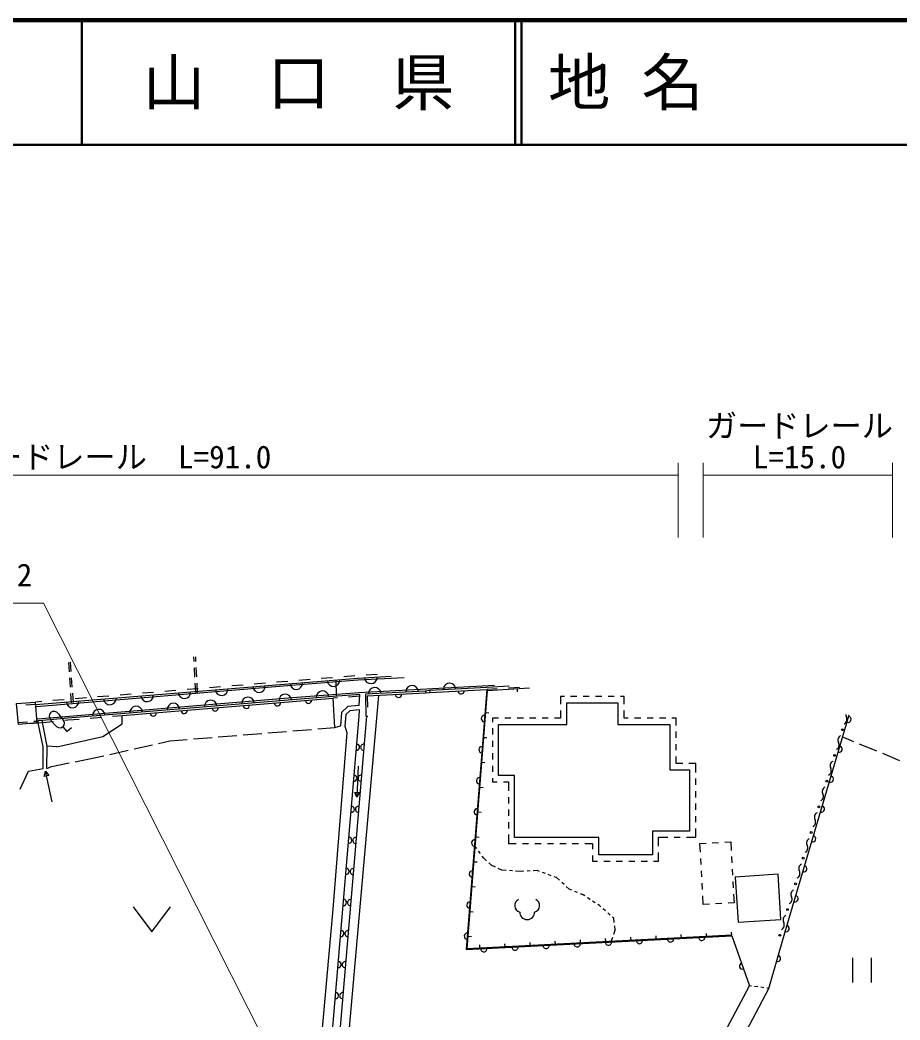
# Model space of a CAD drawing. Units: millimetres, scale not verified. Extents: x 40000 to 680000, y 20000 to 380000.
# Drawn here: x 328033 to 398613, y 299787 to 380000 of the extents above; entities that cross this region are included whole.
import ezdxf
from ezdxf.enums import TextEntityAlignment as Align

# ---------------------------------------------------------------- set-up
doc = ezdxf.new("R2010")
doc.units = ezdxf.units.MM
doc.header["$LTSCALE"] = 1000
for name, color, linetype, lineweight in [('M-BGD', 7, 'Continuous', 25), ('M-BGD-EXST', 7, 'Continuous', 25), ('M-STR-HTXT', 7, 'Continuous', 13), ('M-TTL', 2, 'Continuous', 140), ('M-TTL-LINE', 7, 'Continuous', 50)]:
    doc.layers.add(name, color=color, linetype=linetype, lineweight=lineweight)
doc.layers.add('M-TTL-TXT', color=7, linetype='Continuous')
doc.styles.add('ＭＳ ゴシック', font='')
doc.styles.get('ＭＳ ゴシック').set_extended_font_data('MS Gothic')

msp = doc.modelspace()

# ---------------------------------------------------------------- linework, layer by layer
at = {"layer": 'M-BGD'}
for p, q in [((341998, 328545), (341978, 328930)), ((342148, 328553), (342128, 328918)), ((331990, 327726), (331937, 328474)), ((332139, 327736), (332087, 328484)), ((342064, 327297), (342025, 328046)), ((342214, 327305), (342174, 328054)), ((354891, 327391), (353994, 327317)), ((356688, 327495), (355789, 327446)), ((332078, 326479), (332025, 327227)), ((332227, 326489), (332175, 327238)), ((342130, 326049), (342091, 326797)), ((342280, 326056), (342241, 326805)), ((344127, 326508), (343230, 326434)), ((345921, 326655), (345024, 326581)), ((347715, 326802), (346818, 326729)), ((349509, 326949), (348612, 326876)), ((351303, 327096), (350406, 327023)), ((353097, 327243), (352200, 327170)), ((353370, 327081), (353401, 325762)), ((367255, 326559), (365476, 326459)), ((332166, 325232), (332113, 325980)), ((332315, 325243), (332262, 325991)), ((335157, 325772), (334260, 325699)), ((336951, 325919), (336054, 325846)), ((338745, 326066), (337848, 325993)), ((340539, 326214), (339642, 326140)), ((342333, 326361), (341436, 326287)), ((354034, 294226), (356811, 325825)), ((355281, 325750), (354384, 325686)), ((355238, 325015), (355290, 325901)), ((355736, 325919), (355775, 324153)), ((355889, 325777), (355909, 324877)), ((360543, 326171), (360555, 326021)), ((360887, 326208), (360899, 326059)), ((365465, 326304), (363829, 305429)), ((363905, 305502), (365530, 326228)), ((366301, 326355), (365485, 326309)), ((365530, 326228), (368895, 326421)), ((368098, 326456), (367200, 326406)), ((367905, 326364), (367920, 326114)), ((371694, 325739), (371396, 325739)), ((371396, 325739), (371396, 325114)), ((372694, 325739), (372194, 325739)), ((373694, 325739), (373194, 325739)), ((374694, 325739), (374194, 325739)), ((375694, 325739), (375194, 325739)), ((376492, 325739), (376194, 325739)), ((376492, 325115), (376492, 325739)), ((327743, 325187), (329240, 325287)), ((329259, 325089), (328510, 325038)), ((329775, 325331), (329292, 325291)), ((331569, 325478), (330672, 325404)), ((333363, 325625), (332466, 325552)), ((336220, 324208), (353153, 325599)), ((353486, 325623), (353152, 325599)), ((353294, 323244), (353153, 325599)), ((371897, 323490), (371896, 325239)), ((371896, 325239), (375992, 325239)), ((375992, 325239), (375992, 323490)), ((330395, 324327), (330379, 324140)), ((330379, 324140), (330414, 323995)), ((330476, 324439), (330395, 324327)), ((330527, 324482), (330476, 324439)), ((330650, 324542), (330527, 324482)), ((330838, 324526), (330650, 324542)), ((330975, 324467), (330838, 324526)), ((331172, 324284), (330975, 324467)), ((331408, 324003), (331172, 324284)), ((333670, 323999), (334567, 324073)), ((335464, 324146), (336220, 324208)), ((352744, 294716), (355234, 324165)), ((355815, 324154), (353322, 294667)), ((355234, 324165), (355272, 324666)), ((355775, 324153), (355925, 324156)), ((365390, 324455), (365640, 324435)), ((371396, 324614), (371396, 323990)), ((376492, 323991), (376492, 324615)), ((389386, 306785), (394544, 324260)), ((327886, 323662), (328634, 323715)), ((329133, 323750), (329382, 323768)), ((329477, 323775), (329382, 323768)), ((329487, 323625), (329477, 323775)), ((329837, 323650), (329826, 323800)), ((329837, 323650), (330733, 323739)), ((330414, 323995), (330560, 323769)), ((330560, 323769), (330796, 323488)), ((330796, 323488), (330993, 323306)), ((330993, 323306), (331130, 323247)), ((331318, 323230), (331441, 323291)), ((331554, 323778), (331408, 324003)), ((331441, 323291), (331492, 323334)), ((331467, 323312), (331788, 322929)), ((331492, 323334), (331573, 323445)), ((331589, 323633), (331554, 323778)), ((331573, 323445), (331589, 323633)), ((331628, 323827), (331877, 323852)), ((331877, 323852), (332774, 323925)), ((353294, 323244), (353729, 323390)), ((366407, 323990), (365918, 323990)), ((365918, 323990), (365918, 323688)), ((366419, 319387), (366418, 323490)), ((366418, 323490), (371897, 323490)), ((367407, 323990), (366907, 323990)), ((368407, 323990), (367907, 323990)), ((369407, 323990), (368907, 323990)), ((370407, 323990), (369907, 323990)), ((371396, 323990), (370907, 323990)), ((375992, 323490), (380152, 323491)), ((376822, 323991), (376492, 323991)), ((377822, 323991), (377322, 323991)), ((378822, 323991), (378322, 323991)), ((379822, 323991), (379322, 323991)), ((380152, 323491), (380152, 319853)), ((380652, 323991), (380322, 323991)), ((380652, 323422), (380652, 323991)), ((331130, 323247), (331318, 323230)), ((331788, 322929), (332171, 323251)), ((343935, 322492), (345430, 322612)), ((345928, 322652), (347423, 322772)), ((347922, 322812), (349417, 322932)), ((349915, 322972), (351410, 323092)), ((351909, 323132), (353294, 323244)), ((365234, 322460), (365483, 322440)), ((365918, 323188), (365918, 322688)), ((380652, 322422), (380652, 322922)), ((394916, 322109), (393966, 322502)), ((330978, 321709), (330200, 321740)), ((337200, 321535), (338663, 321865)), ((339151, 321976), (340057, 322181)), ((340057, 322181), (341443, 322292)), ((341941, 322332), (343436, 322452)), ((365918, 322188), (365918, 321688)), ((380652, 321422), (380652, 321922)), ((396764, 321345), (395378, 321918)), ((333855, 320779), (334762, 320984)), ((335249, 321094), (336713, 321424)), ((365918, 321188), (365918, 320688)), ((380652, 320353), (380652, 320922)), ((398612, 320580), (397226, 321154)), ((330198, 319956), (330564, 320133)), ((330564, 320133), (331964, 320408)), ((332455, 320504), (333855, 320779)), ((355156, 320160), (355059, 317662)), ((365078, 320465), (365327, 320445)), ((365919, 320188), (365919, 319688)), ((381189, 320353), (380652, 320353)), ((382227, 320353), (381689, 320353)), ((382227, 319647), (382227, 320353)), ((328055, 318291), (328716, 319759)), ((328716, 319759), (329898, 319956)), ((329969, 319331), (330074, 319737)), ((330336, 319410), (329969, 319331)), ((330600, 317293), (330074, 319737)), ((330074, 319737), (330336, 319410)), ((367703, 319387), (366419, 319387)), ((367703, 314436), (367703, 319387)), ((380152, 319853), (381727, 319853)), ((381727, 319853), (381727, 314940)), ((364921, 318470), (365171, 318450)), ((365919, 319188), (365919, 318886)), ((365919, 318886), (366311, 318887)), ((366811, 318887), (367203, 318887)), ((367203, 318887), (367203, 318161)), ((382227, 318647), (382227, 319147)), ((355059, 317662), (354886, 318044)), ((354886, 318044), (355261, 318029)), ((355261, 318029), (355059, 317662)), ((367203, 317661), (367203, 317161)), ((382227, 317647), (382227, 318147)), ((382227, 316647), (382227, 317147)), ((364765, 316475), (365014, 316455)), ((367203, 316661), (367203, 316161)), ((382227, 315647), (382227, 316147)), ((367203, 315661), (367203, 315161)), ((364609, 314480), (364858, 314460)), ((367203, 314661), (367203, 313936)), ((374456, 314436), (367703, 314436)), ((374456, 313032), (374456, 314436)), ((381727, 314940), (378754, 314940)), ((378754, 314940), (378754, 313032)), ((379254, 313736), (379254, 314440)), ((379254, 314440), (379990, 314440)), ((380490, 314440), (380990, 314440)), ((381490, 314440), (382227, 314440)), ((382227, 314440), (382227, 315147)), ((364674, 313541), (364549, 313715)), ((367203, 313936), (367830, 313936)), ((368330, 313936), (368830, 313936)), ((369330, 313936), (369830, 313936)), ((370330, 313936), (370830, 313936)), ((371330, 313936), (371830, 313936)), ((372330, 313936), (372830, 313936)), ((373330, 313936), (373956, 313936)), ((373956, 313936), (373956, 313484)), ((382567, 313955), (383056, 313982)), ((382605, 313255), (382567, 313955)), ((383555, 314009), (384054, 314036)), ((384554, 314063), (385043, 314089)), ((385043, 314089), (385081, 313389)), ((364965, 313134), (364819, 313337)), ((365235, 312756), (365110, 312931)), ((373956, 312984), (373956, 312532)), ((378754, 313032), (374456, 313032)), ((379254, 312532), (379254, 313236)), ((385108, 312890), (385135, 312390)), ((364452, 312485), (364701, 312465)), ((365457, 312552), (365235, 312756)), ((365863, 312178), (365641, 312383)), ((366159, 312048), (365863, 312178)), ((373956, 312532), (374355, 312532)), ((374855, 312532), (375355, 312532)), ((375855, 312532), (376355, 312532)), ((376855, 312532), (377355, 312532)), ((377855, 312532), (378355, 312532)), ((378855, 312532), (379254, 312532)), ((382659, 312256), (382632, 312755)), ((366684, 311818), (366388, 311948)), ((367037, 311789), (366684, 311818)), ((367536, 311747), (367287, 311768)), ((368138, 311697), (367785, 311727)), ((368451, 311716), (368138, 311697)), ((368950, 311745), (368700, 311730)), ((369512, 311778), (369199, 311760)), ((369702, 311708), (369512, 311778)), ((370172, 311536), (369937, 311622)), ((370641, 311363), (370406, 311449)), ((371066, 311207), (370876, 311277)), ((382713, 311258), (382686, 311757)), ((385162, 311891), (385189, 311392)), ((388833, 311472), (385396, 311249)), ((385396, 311249), (385630, 307625)), ((389068, 307848), (388833, 311472)), ((364296, 310490), (364545, 310470)), ((371297, 310995), (371066, 311207)), ((371665, 310657), (371481, 310826)), ((372080, 310275), (371849, 310487)), ((382767, 310259), (382740, 310758)), ((385216, 310893), (385243, 310393)), ((372293, 310190), (372080, 310275)), ((372756, 310003), (372524, 310096)), ((373200, 309823), (372988, 309909)), ((373333, 309736), (373200, 309823)), ((382832, 309059), (382794, 309760)), ((385270, 309894), (385308, 309193)), ((373750, 309461), (373542, 309598)), ((374168, 309185), (373959, 309323)), ((374509, 308960), (374376, 309048)), ((374613, 308869), (374509, 308960)), ((383321, 309086), (382832, 309059)), ((384320, 309140), (383821, 309113)), ((385308, 309193), (384819, 309167)), ((364139, 308495), (364389, 308475)), ((374988, 308538), (374800, 308704)), ((375363, 308208), (375176, 308373)), ((375655, 307951), (375551, 308042)), ((375701, 307597), (375655, 307951)), ((375780, 306994), (375734, 307349)), ((385630, 307625), (389068, 307848)), ((363829, 305429), (385130, 306548)), ((385122, 306590), (363905, 305502)), ((363983, 306500), (364232, 306480)), ((375448, 306094), (375571, 306427)), ((375657, 306662), (375780, 306994)), ((377039, 306176), (377026, 306426)), ((379060, 306279), (379047, 306529)), ((381080, 306383), (381067, 306633)), ((383101, 306487), (383088, 306736)), ((385122, 306590), (385109, 306840)), ((385130, 306548), (386546, 302535)), ((388101, 302316), (389386, 306785)), ((364915, 305554), (364902, 305804)), ((366936, 305658), (366923, 305908)), ((368956, 305761), (368944, 306011)), ((370977, 305865), (370964, 306115)), ((372998, 305969), (372985, 306218)), ((375018, 306072), (375006, 306322)), ((381418, 292915), (386546, 302535)), ((386705, 302512), (386546, 302535)), ((387200, 302443), (386952, 302478)), ((387695, 302373), (387447, 302408)), ((383049, 292839), (388101, 302316)), ((388101, 302316), (387943, 302338))]:
    msp.add_line(p, q, dxfattribs=at)
for points in [[(329259, 325089), (329307, 325092), (355125, 327209), (357798, 327356)], [(329273, 324934), (329353, 324940), (349815, 326648), (355146, 327065), (358856, 327267)], [(329366, 323938), (329427, 323942), (349895, 325651), (355212, 326068), (366089, 326657)], [(355290, 325901), (353141, 325748), (331863, 324001), (329826, 323800), (329477, 323775)], [(365476, 326459), (360887, 326208), (360543, 326171), (355736, 325919)], [(355889, 325777), (360555, 326021), (360899, 326059), (365484, 326309)], [(329240, 325287), (329395, 323633), (327902, 323493), (327743, 325187)], [(355238, 325015), (354336, 324927), (353823, 324454), (353729, 323390)], [(330978, 321709), (334688, 322525), (336225, 323539), (336220, 324208)], [(355272, 324666), (354487, 324590), (354159, 324288), (354077, 323359)], [(328774, 323575), (329487, 323625), (329837, 323650)], [(329898, 319956), (329900, 321707), (329487, 323625)], [(330198, 319956), (330200, 321740), (329841, 323651)], [(354077, 323359), (354239, 322810), (353112, 308687), (351833, 294338)]]:
    msp.add_lwpolyline(points, dxfattribs=at)
for centre in [(393996, 323074), (393368, 321012), (392740, 318950), (392112, 316889), (391483, 314827), (390855, 312765), (390227, 310704), (389599, 308642), (388970, 306580)]:
    msp.add_circle(centre, 75, dxfattribs=at)
for centre, radius, start, end in [((356170, 327266), 500, 183.13947, 3.13947), ((347198, 326559), 500, 184.68826, 4.68826), ((350188, 326804), 500, 184.68826, 4.68826), ((353178, 327049), 500, 184.68826, 4.68826), ((359486, 326116), 500, 2.99449, 182.99449), ((362481, 326295), 500, 3.12374, 183.12374), ((338228, 325823), 500, 184.68826, 4.68826), ((341218, 326069), 500, 184.68826, 4.68826), ((344208, 326314), 500, 184.68826, 4.68826), ((346318, 325188), 500, 4.69499, 184.69499), ((349308, 325434), 500, 4.69499, 184.69499), ((352298, 325679), 500, 4.69499, 184.69499), ((356490, 325959), 500, 2.99449, 182.99449), ((358385, 325908), 250, 182.99449, 2.99449), ((363413, 326196), 250, 183.12374, 3.12374), ((332249, 325333), 500, 184.68826, 4.68826), ((335238, 325578), 500, 184.68826, 4.68826), ((337349, 324451), 500, 4.69499, 184.69499), ((340339, 324697), 500, 4.69499, 184.69499), ((343329, 324943), 500, 4.69499, 184.69499), ((346186, 325027), 250, 184.69499, 4.69499), ((348678, 325231), 250, 184.69499, 4.69499), ((351169, 325436), 250, 184.69499, 4.69499), ((334359, 324206), 500, 4.69499, 184.69499), ((338711, 324413), 250, 184.69499, 4.69499), ((341203, 324617), 250, 184.69499, 4.69499), ((343695, 324822), 250, 184.69499, 4.69499), ((365282, 323963), 250, 85.51751, 265.51751), ((393967, 323908), 396, 296.24884, 29.85667), ((394654, 324302), 396, 182.71035, 209.85667), ((394439, 323905), 250, 253.55414, 73.55414), ((394026, 322240), 396, 116.24884, 209.85667), ((355023, 321675), 250, 265.16755, 85.16755), ((355604, 321663), 250, 85.16755, 265.16755), ((365086, 321471), 250, 85.51751, 265.51751), ((393339, 321846), 396, 296.24884, 29.85667), ((393731, 321507), 250, 253.55414, 73.55414), ((393398, 320179), 396, 116.24884, 209.85667), ((354813, 319184), 250, 265.16755, 85.16755), ((355394, 319171), 250, 85.16755, 265.16755), ((392710, 319784), 396, 296.24884, 29.85667), ((393024, 319109), 250, 253.55414, 73.55414), ((364891, 318978), 250, 85.51751, 265.51751), ((392769, 318117), 396, 116.24884, 209.85667), ((392082, 317722), 396, 296.24884, 29.85667), ((354602, 316693), 250, 265.16755, 85.16755), ((355183, 316680), 250, 85.16755, 265.16755), ((392316, 316711), 250, 253.55414, 73.55414), ((364696, 316486), 250, 85.51751, 265.51751), ((392141, 316055), 396, 116.24884, 209.85667), ((391454, 315661), 396, 296.24884, 29.85667), ((354391, 314202), 250, 265.16755, 85.16755), ((354972, 314189), 250, 85.16755, 265.16755), ((391608, 314314), 250, 253.55414, 73.55414), ((364500, 313993), 250, 85.51751, 265.51751), ((390826, 313599), 396, 296.24884, 29.85667), ((391513, 313993), 396, 116.24884, 209.85667), ((390885, 311932), 396, 116.24884, 209.85667), ((390900, 311916), 250, 253.55414, 73.55414), ((354181, 311711), 250, 265.16755, 85.16755), ((354762, 311698), 250, 85.16755, 265.16755), ((364305, 311501), 250, 85.51751, 265.51751), ((390197, 311537), 396, 296.24884, 29.85667), ((389569, 309475), 396, 296.24884, 29.85667), ((390256, 309870), 396, 116.24884, 209.85667), ((390193, 309518), 250, 253.55414, 73.55414), ((353970, 309220), 250, 265.16755, 85.16755), ((354551, 309207), 250, 85.16755, 265.16755), ((364109, 309009), 250, 85.51751, 265.51751), ((389628, 307808), 396, 116.24884, 209.85667), ((388941, 307414), 396, 296.24884, 29.85667), ((389485, 307121), 250, 253.55414, 73.55414), ((353760, 306729), 250, 265.16755, 85.16755), ((354341, 306716), 250, 85.16755, 265.16755), ((363914, 306516), 250, 85.51751, 265.51751), ((382711, 306421), 250, 183.00973, 3.00973), ((367732, 305634), 250, 183.00973, 3.00973), ((370229, 305765), 250, 183.00973, 3.00973), ((372725, 305896), 250, 183.00973, 3.00973), ((375222, 306028), 250, 183.00973, 3.00973), ((377718, 306159), 250, 183.00973, 3.00973), ((380215, 306290), 250, 183.00973, 3.00973), ((365236, 305502), 250, 183.00973, 3.00973), ((388792, 304719), 250, 253.9646, 73.9646), ((353549, 304238), 250, 265.16755, 85.16755), ((354130, 304225), 250, 85.16755, 265.16755), ((385988, 304117), 250, 109.43224, 289.43224), ((353338, 301747), 250, 265.16755, 85.16755), ((353919, 301734), 250, 85.16755, 265.16755)]:
    msp.add_arc(centre, radius, start, end, dxfattribs=at)
at = {"layer": 'M-BGD-EXST'}
for p, q in [((337112, 308860), (338612, 306860)), ((338612, 306860), (340112, 308860)), ((394791, 304786), (394791, 302786)), ((396291, 304786), (396291, 302786))]:
    msp.add_line(p, q, dxfattribs=at)
for centre, radius, start, end in [((368246, 308965), 536, 116.08704, 255.33417), ((369174, 308965), 536, 284.66586, 63.91299), ((368710, 308446), 600, 180.00001, 0.00001)]:
    msp.add_arc(centre, radius, start, end, dxfattribs=at)
at = {"layer": 'M-STR-HTXT'}
for p, q in [((380818, 338487), (380818, 344487)), ((382816, 338487), (382816, 344487)), ((398024, 338487), (398024, 344487)), ((291623, 343487), (380818, 343487)), ((382816, 343487), (398024, 343487)), ((329931, 333233), (299924, 333233)), ((352537, 288443), (329931, 333233))]:
    msp.add_line(p, q, dxfattribs=at)
at = {"layer": 'M-TTL'}
msp.add_line((680000, 380000), (40000, 380000), dxfattribs=at)
at = {"layer": 'M-TTL-LINE'}
for p, q in [((333000, 380000), (333000, 370000)), ((367750, 380000), (367750, 370000)), ((368250, 380000), (368250, 370000)), ((40000, 370000), (680000, 370000))]:
    msp.add_line(p, q, dxfattribs=at)

# ---------------------------------------------------------------- texts
at = {"layer": 'M-STR-HTXT', "style": 'ＭＳ ゴシック'}
for s, p in [('ガードレール', (390550, 345987)), ('ガードレール\u3000L=91.0', (335697, 343487)), ('L=15.0', (390550, 343487))]:
    msp.add_text(s, height=1833, dxfattribs=at).set_placement(p, align=Align.BOTTOM_CENTER)
msp.add_text('BOX B=500 H=500 L=9.2', height=1833, dxfattribs=at).set_placement((315924, 335483), align=Align.MIDDLE_CENTER)
at = {"layer": 'M-TTL-TXT', "style": 'ＭＳ ゴシック'}
msp.add_text('山\u3000口\u3000県', height=3666, dxfattribs=at).set_placement((350375, 375000), align=Align.MIDDLE_CENTER)
msp.add_text('地 名', height=3666, dxfattribs=at).set_placement((370380, 375000), align=Align.MIDDLE_LEFT)

doc.saveas('drawing.dxf')
